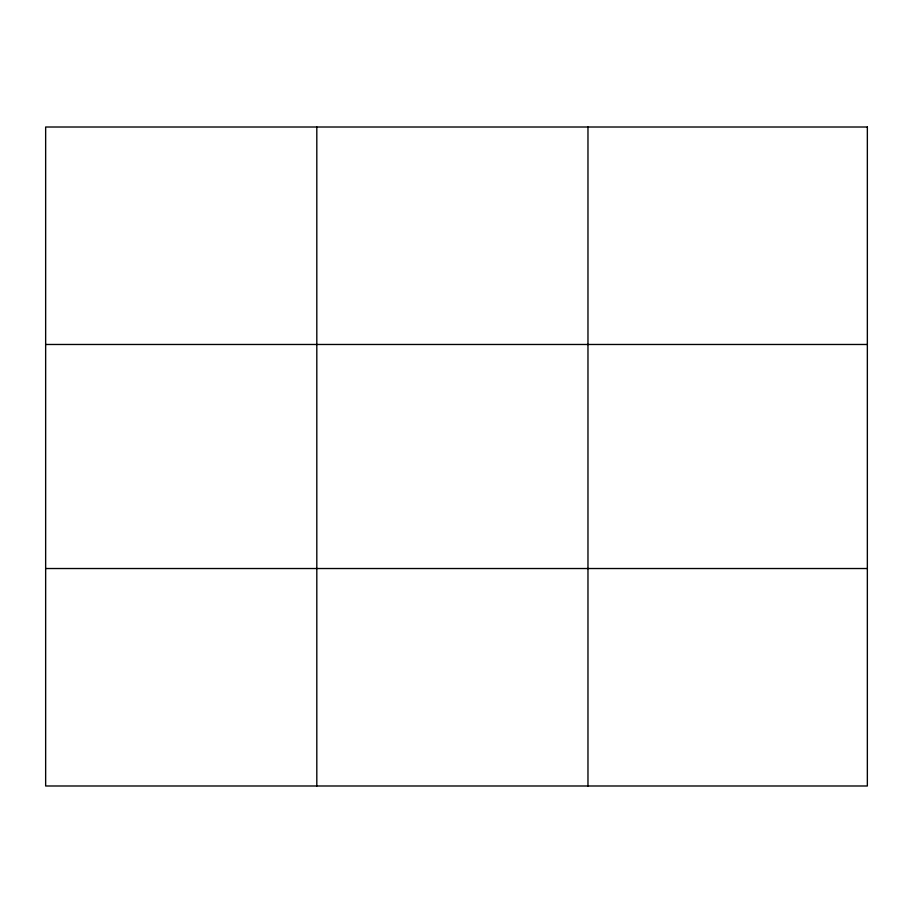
<?xml version="1.0" encoding="UTF-8"?>
<svg xmlns="http://www.w3.org/2000/svg" width="913" height="913" viewBox="0 0 913 913"><rect width="100%" height="100%" fill="white"/><g stroke="black" fill="none" stroke-linecap="round" stroke-linejoin="round"><path stroke-width="1.37" d="M316.811 127.01L316.811 785.99M587.972 127.01L587.972 785.99M45.65 344.475L867.35 344.475M45.65 568.525L867.35 568.525M867.35 127.01L867.35 785.99L45.65 785.99L45.65 127.01L867.35 127.01"/></g></svg>
